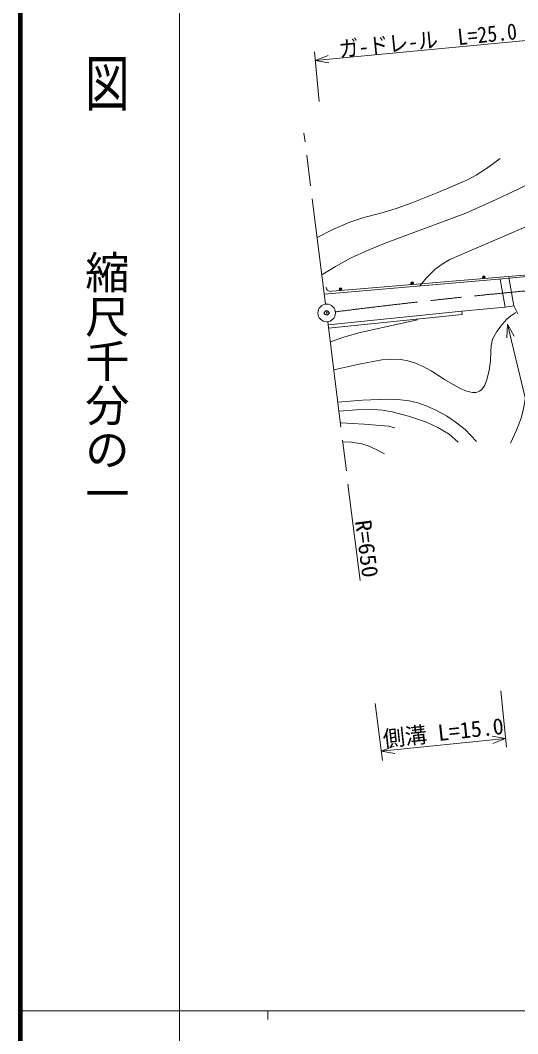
# Model space of a CAD drawing. Units: millimetres, scale not verified. Extents: x 40000 to 680000, y 20000 to 380000.
# Drawn here: x 40000 to 96244, y 202409 to 317008 of the extents above; entities that cross this region are included whole.
import ezdxf
from ezdxf.enums import TextEntityAlignment as Align

# ---------------------------------------------------------------- set-up
doc = ezdxf.new("R2010")
doc.units = ezdxf.units.MM
doc.header["$LTSCALE"] = 1000
doc.header["$PDMODE"] = 32
doc.header["$PDSIZE"] = 500
doc.linetypes.add('CHAIN', pattern=[18.5, 12, -1.5, 3.5, -1.5])
for name, color, linetype, lineweight in [('M-BGD', 7, 'Continuous', 13), ('M-BMK', 2, 'CHAIN', 13), ('M-BMK-SRVR', 3, 'Continuous', 13), ('M-STR-HTXT', 7, 'Continuous', 13), ('M-TTL', 2, 'Continuous', 140), ('M-TTL-BAND', 7, 'Continuous', 13)]:
    doc.layers.add(name, color=color, linetype=linetype, lineweight=lineweight)
doc.layers.add('M-OTRS', color=6, linetype='Continuous')
doc.styles.add('@ＭＳ ゴシック', font='')
doc.styles.add('ＭＳ ゴシック', font='')
doc.styles.get('@ＭＳ ゴシック').set_extended_font_data('@MS Gothic')
doc.styles.get('ＭＳ ゴシック').set_extended_font_data('MS Gothic')

msp = doc.modelspace()

# ---------------------------------------------------------------- linework, layer by layer
at = {"layer": 'M-BGD'}
for p, q in [((94541, 287774), (105511, 288882)), ((74372, 286049), (94541, 287774)), ((100539, 288472), (76215, 286445)), ((94262, 287750), (94813, 284561)), ((95248, 287920), (95798, 284731)), ((74584, 286751), (74579, 286810)), ((74612, 286653), (74584, 286751)), ((74682, 286538), (74612, 286653)), ((74748, 286463), (74682, 286538)), ((74833, 286410), (74748, 286463)), ((74958, 286360), (74833, 286410)), ((75059, 286349), (74958, 286360)), ((75218, 286362), (75059, 286349)), ((76215, 286445), (75218, 286362)), ((89932, 284130), (94813, 284561)), ((94813, 284561), (95798, 284731)), ((95798, 284731), (96260, 283798)), ((89932, 284130), (74808, 282584)), ((89972, 283733), (74848, 282187)), ((89972, 283733), (89932, 284130))]:
    msp.add_line(p, q, dxfattribs=at)
for points in [[(85170, 286972), (85946, 287901), (86911, 288862), (87708, 289447), (88572, 289944), (97515, 293800), (106335, 297258), (108749, 298223), (111056, 299038), (120192, 302067), (123129, 302954), (126013, 303933), (129354, 305394)], [(74099, 288207), (75625, 289164), (77334, 290110), (79335, 291030), (81245, 291796), (90359, 295214), (93317, 296498), (96228, 297874), (99279, 299376), (102502, 300841), (107050, 302629)], [(73563, 292443), (75354, 293335), (77265, 294165), (78847, 294691), (80778, 295213), (82493, 295716), (84188, 296321), (87223, 297515), (90498, 298925), (91532, 299482), (92706, 300241), (94245, 301366)], [(75048, 280652), (76710, 281218), (78447, 281691), (84911, 283144)], [(75442, 277493), (78141, 278099), (80897, 278595), (81822, 278676), (83019, 278649), (83809, 278513), (84678, 278252), (85571, 277860), (86441, 277367), (87960, 276374), (89740, 275353), (90439, 275085), (91146, 274928), (91534, 274925), (91913, 275060), (92176, 275255), (92519, 275747), (92797, 276505), (93020, 277457), (93158, 278447), (93202, 279605), (93222, 280206), (93398, 280931), (93896, 281810), (94471, 282609), (95003, 283204), (95473, 283593), (96029, 283951)], [(95441, 269183), (96106, 270641), (96652, 272117), (96948, 273281), (97157, 274540), (97492, 278475)], [(75900, 273816), (78690, 274039), (81504, 274160), (82703, 274117), (83958, 273957), (84934, 273734), (85904, 273407), (86966, 272938), (88195, 272265), (89186, 271617), (90283, 270747), (91571, 269379)], [(76028, 272791), (78021, 272939), (79968, 272985), (80965, 272915), (82058, 272724), (83893, 272242), (85939, 271577), (87194, 270956), (88491, 270188), (89516, 269287)], [(76251, 271470), (78868, 271340), (81617, 271092), (82361, 270920)], [(76460, 269322), (77459, 269284), (78619, 269113), (79337, 268887), (80243, 268461), (81168, 267966)]]:
    msp.add_lwpolyline(points, dxfattribs=at)
for centre, radius in [((92419, 287946), 150), ((92419, 287946), 90), ((92419, 287946), 30), ((76202, 286595), 150), ((76202, 286595), 90), ((76202, 286595), 30), ((84311, 287270), 150), ((84311, 287270), 90), ((84311, 287270), 30)]:
    msp.add_circle(centre, radius, dxfattribs=at)
at = {"layer": 'M-BMK'}
for p, q in [((74517, 284905), (72073, 304227)), ((74766, 282920), (78413, 253644))]:
    msp.add_line(p, q, dxfattribs=at)
msp.add_arc((157419, -360795), 650000, 91.51251, 97.22827, dxfattribs=at)
at = {"layer": 'M-BMK-SRVR'}
for radius in [1000, 40]:
    msp.add_circle((74642, 283912), radius, dxfattribs=at)
at = {"layer": 'M-OTRS'}
msp.add_point((74642, 283912), dxfattribs=at)
at = {"layer": 'M-STR-HTXT'}
for p, q in [((73352, 312457), (99196, 314906)), ((73790, 307833), (73257, 313452)), ((73352, 312457), (74805, 313016)), ((74884, 312180), (73352, 312457)), ((95023, 281097), (95083, 282653)), ((95083, 282653), (95840, 281292)), ((95083, 282653), (103611, 246957)), ((94974, 234802), (94321, 241188)), ((80143, 239755), (80947, 233303)), ((80816, 234360), (94872, 235797)), ((80816, 234360), (82265, 234930)), ((93337, 236062), (94872, 235797)), ((94872, 235797), (93423, 235226)), ((82351, 234095), (80816, 234360))]:
    msp.add_line(p, q, dxfattribs=at)
at = {"layer": 'M-TTL'}
msp.add_line((40000, 380000), (40000, 20000), dxfattribs=at)
at = {"layer": 'M-TTL-BAND'}
for p, q in [((58000, 370000), (58000, 20000)), ((40000, 205000), (579000, 205000)), ((68000, 205000), (68000, 204000))]:
    msp.add_line(p, q, dxfattribs=at)

# ---------------------------------------------------------------- texts
at = {"layer": 'M-STR-HTXT', "style": 'ＭＳ ゴシック'}
for s, rotation, width, p in [('ガ-ドレ-ル\u3000L=25.0', 5.8, 0.9, (76166, 312278)), ('R=650', 277.4, 1.05, (77305, 260314))]:
    msp.add_text(s, height=1833, rotation=rotation, dxfattribs=dict(at, width=width)).set_placement(p, align=Align.BOTTOM_LEFT)
msp.add_text('側溝 L=15.0', height=1833, rotation=6.2, dxfattribs=at).set_placement((81155, 234286), align=Align.BOTTOM_LEFT)
at = {"layer": 'M-TTL-BAND', "style": '@ＭＳ ゴシック', "width": 1.4}
msp.add_text('平  面  図', height=3666, rotation=270, dxfattribs=at).set_placement((49777, 306475), align=Align.MIDDLE_RIGHT)
at = {"layer": 'M-TTL-BAND', "style": '@ＭＳ ゴシック'}
msp.add_text('縮尺千分の一', height=3666, rotation=270, dxfattribs=at).set_placement((49777, 261030), align=Align.MIDDLE_RIGHT)

doc.saveas('drawing.dxf')
